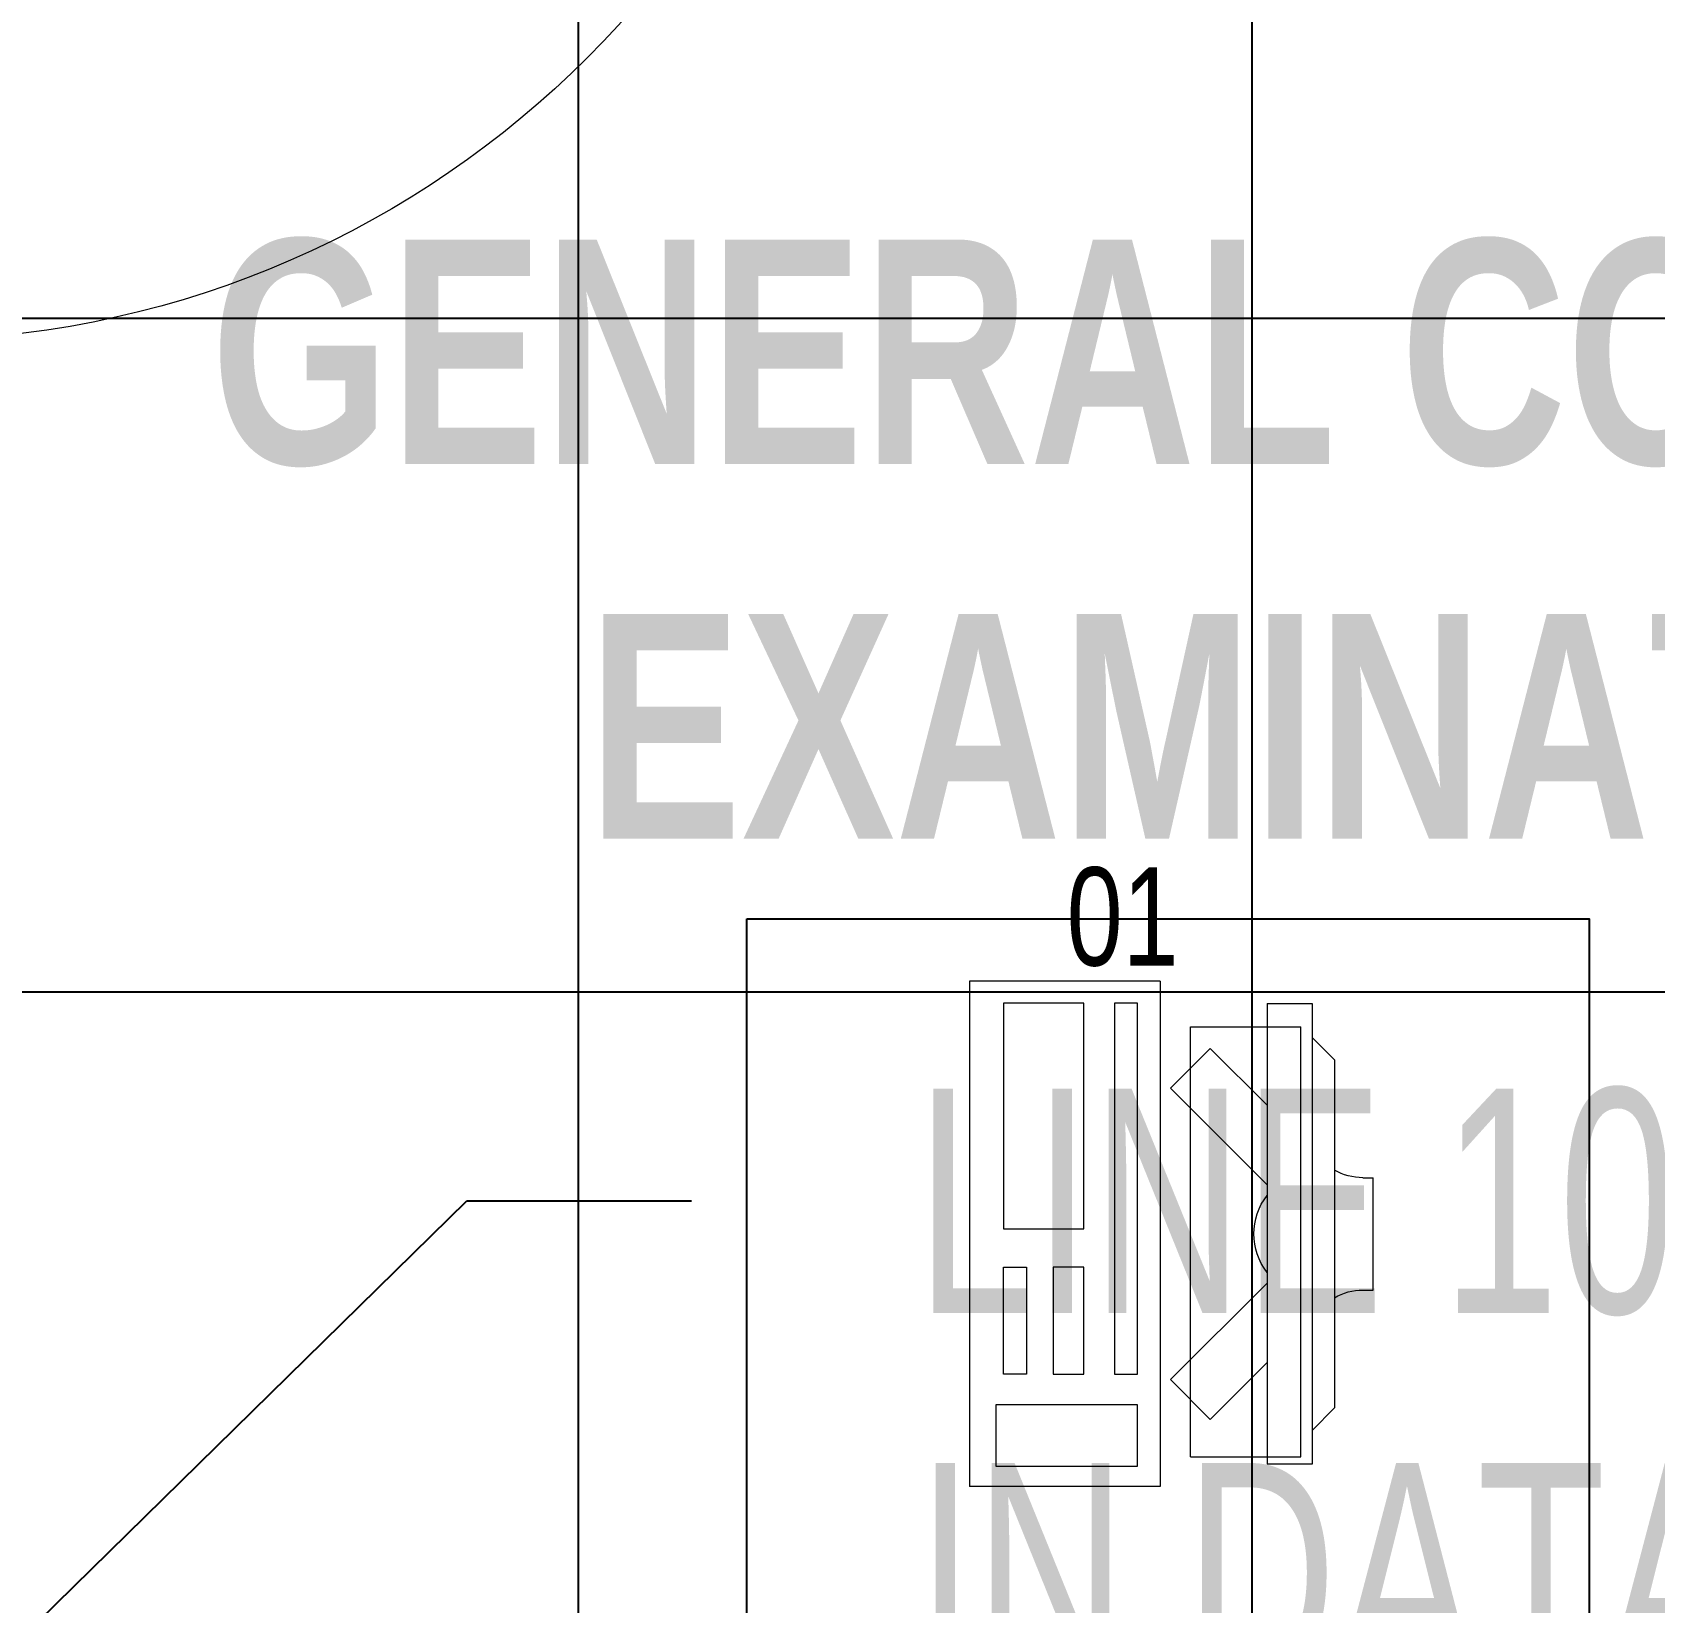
# Model space of a CAD drawing. Extents: x -12260 to 304645, y -29287 to 19916.
# Drawn here: x 15220 to 16664, y 1046 to 2444 of the extents above; entities that cross this region are included whole.
import ezdxf
from ezdxf import colors
from ezdxf.entities.mleader import LeaderData, LeaderLine
from ezdxf.math import Vec2, Vec3

# ---------------------------------------------------------------- set-up
doc = ezdxf.new("R2010")
doc.units = 0
doc.header["$LTSCALE"] = 0.25
doc.linetypes.add('DASHDOT', pattern=[25.4, 12.7, -6.35, 0, -6.35])
for name, color, linetype, lineweight in [('01-First Floor$0$72_EGR_BASE_TEXT', 252, 'Continuous', 5), ('01-First Floor$0$72_EGR_EQP_TAG', 142, 'Continuous', 5), ('01-First Floor$0$LOADING', 253, 'Continuous', 5), ('01-First Floor$0$Wooden Joinery', 251, 'Continuous', 5), ('E-LITE-CLNG-CNDT', 6, 'DASHDOT', 35), ('T-DATA-TEXT', 2, 'Continuous', 25)]:
    doc.layers.add(name, color=color, linetype=linetype, lineweight=lineweight)
doc.layers.add('01-First Floor$0$FALSE CEILING', color=251, linetype='Continuous')
doc.styles.add('01-First Floor$0$X3G_ENTITY_257CFD', font='swisscl.ttf', dxfattribs={"height": 200})
doc.styles.add('01-First Floor$0$X3G_ENTITY_9EC9', font='swisscl.ttf', dxfattribs={"height": 0.2})
doc.styles.add('DC_Elc_Romans', font='elc_romans.shx', dxfattribs={"width": 0.7})

# ---------------------------------------------------------------- blocks, each defined once
blk = doc.blocks.new('01-First Floor$0$A$C72370EFE')
at = {"layer": '01-First Floor$0$Wooden Joinery'}
for p, q in [((-0.01, -0.04), (-0.02, -0.04)), ((-0.01, -0.03), (-0.01, -0.07)), ((0, -0.03), (-0.01, -0.03)), ((0.04, -0.03), (0.05, -0.03)), ((0.05, -0.03), (0.05, -0.07)), ((0.05, -0.04), (0.06, -0.04)), ((-0.05, -0.07), (-0.05, -0.16)), ((-0.03, -0.07), (-0.03, -0.16)), ((-0.01, -0.06), (-0.02, -0.06)), ((0, -0.07), (-0.01, -0.07)), ((0.04, -0.07), (0.05, -0.07)), ((0.05, -0.06), (0.06, -0.06)), ((0.07, -0.07), (0.07, -0.16)), ((0.09, -0.07), (0.09, -0.16)), ((-0.01, -0.17), (-0.02, -0.17)), ((-0.01, -0.17), (-0.01, -0.19)), ((0.05, -0.17), (0.06, -0.17)), ((0.05, -0.17), (0.05, -0.19)), ((-0.01, -0.19), (-0.02, -0.19)), ((0.05, -0.19), (0.06, -0.19))]:
    blk.add_line(p, q, dxfattribs=at)
for centre, radius, start, end in [((-0.02, -0.07), 0.03, 90, 180), ((0.06, -0.07), 0.03, 0, 90), ((-0.02, -0.07), 0.01, 90, 180), ((0.06, -0.07), 0.01, 0, 90), ((-0.02, -0.16), 0.03, 180, 270), ((-0.02, -0.16), 0.01, 180, 270), ((0.06, -0.16), 0.01, 270, 0), ((0.06, -0.16), 0.03, 270, 0)]:
    blk.add_arc(centre, radius, start, end, dxfattribs=at)
blk = doc.blocks.new('01-First Floor$0$A$C5DAD61B4')
at = {"layer": '01-First Floor$0$Wooden Joinery'}
for points in [[(80, 959.1), (80, 969.1), (10, 979.1), (10, 959.1)], [(940, 959.1), (940, 969.1), (1010, 979.1), (1010, 959.1)], [(70, 859.1), (70, 849.1), (0, 839.1), (0, 859.1)], [(120, 859.1), (120, 0), (80, 0), (80, 859.1)], [(950, 859.1), (950, 849.1), (1020, 839.1), (1020, 859.1)]]:
    blk.add_lwpolyline(points, close=True, dxfattribs=at)
for points in [[(45, 859.1), (45, 959.1), (20, 959.1), (20, 859.1), (45, 859.1)], [(45, 859.1), (80, 859.1), (80, 899.1), (90, 899.1), (90, 959.1), (45, 959.1), (45, 859.1)], [(975, 859.1), (940, 859.1), (940, 899.1), (930, 899.1), (930, 959.1), (975, 959.1), (975, 859.1)], [(975, 859.1), (975, 959.1), (1000, 959.1), (1000, 859.1), (975, 859.1)]]:
    blk.add_lwpolyline(points, dxfattribs=at)
blk.add_arc((80, 859.1), 860, 272.666, 0, dxfattribs=at)
at = {"layer": '01-First Floor$0$Wooden Joinery', "xscale": 999.9999999998854, "yscale": 999.9999999998854, "zscale": 999.9999999998854, "rotation": 180}
blk.add_blockref('01-First Floor$0$A$C72370EFE', (120, 0), dxfattribs=at)
blk = doc.blocks.new('01-First Floor$0$ITCWLS1-P')
at = {"layer": '01-First Floor$0$LOADING'}
for p, q in [((-0.17, 0.45), (-0.17, 0)), ((-0.17, 0.45), (0, 0.45)), ((0, 0.45), (0, 0)), ((-0.2651, 0.43, 0), (-0.3051, 0.43, 0)), ((-0.3051, 0.43, 0), (-0.3051, 0.02, 0)), ((-0.2651, 0.43, 0), (-0.2651, 0.02, 0)), ((-0.1496, 0.4305), (-0.1291, 0.4305)), ((-0.1291, 0.4305), (-0.1291, 0.4089)), ((-0.197, 0.4094), (-0.295, 0.4094)), ((-0.295, 0.0264), (-0.295, 0.4094)), ((-0.197, 0.0264), (-0.197, 0.4094)), ((-0.3251, 0.38, 0), (-0.3051, 0.4, 0)), ((-0.3251, 0.38, 0), (-0.3251, 0.07, 0)), ((-0.3503, 0.275), (-0.3596, 0.275)), ((-0.3596, 0.175), (-0.3596, 0.275)), ((-0.3503, 0.175), (-0.3596, 0.175)), ((-0.3251, 0.07, 0), (-0.3051, 0.05, 0)), ((-0.3051, 0.02, 0), (-0.2651, 0.02, 0)), ((-0.197, 0.0264), (-0.295, 0.0264)), ((-0.17, 0), (0, 0))]:
    blk.add_line(p, q, dxfattribs=at)
at = {"layer": '01-First Floor$0$LOADING', "extrusion": (2.48281e-10, 3.18408e-10, -1)}
for p, q in [((-0.2651, 0.3395), (-0.2144, 0.3902)), ((-0.1791, 0.3548), (-0.2144, 0.3902)), ((-0.2651, 0.2688), (-0.1791, 0.3548))]:
    blk.add_line(p, q, dxfattribs=at)
at = {"layer": '01-First Floor$0$LOADING', "extrusion": (2.48281e-10, -3.18408e-10, -1)}
for p, q in [((-0.2651, 0.1812), (-0.1791, 0.0952)), ((-0.2651, 0.1105), (-0.2144, 0.0598)), ((-0.1791, 0.0952), (-0.2144, 0.0598))]:
    blk.add_line(p, q, dxfattribs=at)
at = {"layer": '01-First Floor$0$LOADING'}
for points in [[(-0.1291, 0.4089), (-0.1291, 0.1), (-0.1496, 0.1), (-0.1496, 0.4305)], [(-0.1496, 0.1), (-0.1496, 0.1), (-0.1496, 0.1), (-0.1496, 0.1), (-0.1496, 0.1), (-0.1496, 0.1), (-0.1496, 0.1), (-0.1496, 0.1), (-0.1496, 0.1)], [(-0.1496, 0.1), (-0.1496, 0.1), (-0.1496, 0.1), (-0.1496, 0.1), (-0.1496, 0.1), (-0.1496, 0.1), (-0.1496, 0.1), (-0.1496, 0.1), (-0.1496, 0.1), (-0.1496, 0.1), (-0.1496, 0.1), (-0.1496, 0.1), (-0.1496, 0.1), (-0.1496, 0.1), (-0.1496, 0.1), (-0.1496, 0.1), (-0.1496, 0.1), (-0.1496, 0.1)], [(-0.1496, 0.1), (-0.1496, 0.1), (-0.1496, 0.1), (-0.1496, 0.1), (-0.1496, 0.1), (-0.1496, 0.1), (-0.1496, 0.1), (-0.1496, 0.1), (-0.1496, 0.1), (-0.1496, 0.1)], [(-0.1496, 0.1), (-0.1496, 0.1), (-0.1496, 0.1), (-0.1496, 0.1), (-0.1496, 0.1), (-0.1496, 0.1), (-0.1496, 0.1)], [(-0.1496, 0.1), (-0.1496, 0.1), (-0.1496, 0.1), (-0.1496, 0.1), (-0.1496, 0.1), (-0.1496, 0.1), (-0.1496, 0.1), (-0.1496, 0.1), (-0.1496, 0.1), (-0.1496, 0.1)], [(-0.1496, 0.1), (-0.1496, 0.1), (-0.1496, 0.1), (-0.1496, 0.1), (-0.1496, 0.1), (-0.1496, 0.1), (-0.1496, 0.1), (-0.1496, 0.1), (-0.1496, 0.1), (-0.1496, 0.1), (-0.1496, 0.1), (-0.1496, 0.1), (-0.1496, 0.1), (-0.1496, 0.1), (-0.1496, 0.1)], [(-0.1496, 0.1), (-0.1496, 0.1), (-0.1496, 0.1), (-0.1496, 0.1), (-0.1496, 0.1), (-0.1496, 0.1), (-0.1496, 0.1), (-0.1496, 0.1), (-0.1496, 0.1), (-0.1496, 0.1)], [(-0.1496, 0.1), (-0.1496, 0.1), (-0.1496, 0.1), (-0.1496, 0.1), (-0.1496, 0.1), (-0.1496, 0.1), (-0.1496, 0.1), (-0.1496, 0.1), (-0.1496, 0.1), (-0.1496, 0.1)], [(-0.1496, 0.1), (-0.1496, 0.1), (-0.1496, 0.1), (-0.1496, 0.1), (-0.1496, 0.1), (-0.1496, 0.1), (-0.1496, 0.1), (-0.1496, 0.1), (-0.1496, 0.1), (-0.1496, 0.1), (-0.1496, 0.1), (-0.1496, 0.1), (-0.1496, 0.1), (-0.1496, 0.1), (-0.1496, 0.1), (-0.1496, 0.1), (-0.1496, 0.1), (-0.1496, 0.1), (-0.1496, 0.1), (-0.1496, 0.1), (-0.1496, 0.1), (-0.1496, 0.1), (-0.1496, 0.1), (-0.1496, 0.1), (-0.1496, 0.1), (-0.1496, 0.1), (-0.1496, 0.1), (-0.1496, 0.1), (-0.1496, 0.1), (-0.1496, 0.1), (-0.1496, 0.1), (-0.1496, 0.1), (-0.1496, 0.1), (-0.1496, 0.1), (-0.1496, 0.1), (-0.1496, 0.1), (-0.1496, 0.1), (-0.1496, 0.1), (-0.1496, 0.1), (-0.1496, 0.1), (-0.1496, 0.1), (-0.1496, 0.1), (-0.1496, 0.1), (-0.1496, 0.1), (-0.1496, 0.1), (-0.1496, 0.1), (-0.1496, 0.1), (-0.1496, 0.1), (-0.1496, 0.1), (-0.1496, 0.1), (-0.1496, 0.1), (-0.1496, 0.1), (-0.1496, 0.1), (-0.1496, 0.1)], [(-0.1496, 0.1), (-0.1496, 0.1), (-0.1496, 0.1), (-0.1496, 0.1), (-0.1496, 0.1), (-0.1496, 0.1), (-0.1496, 0.1), (-0.1496, 0.1), (-0.1496, 0.1), (-0.1496, 0.1), (-0.1496, 0.1), (-0.1496, 0.1), (-0.1496, 0.1), (-0.1496, 0.1), (-0.1496, 0.1), (-0.1496, 0.1), (-0.1496, 0.1), (-0.1496, 0.1), (-0.1496, 0.1), (-0.1496, 0.1), (-0.1496, 0.1), (-0.1496, 0.1), (-0.1496, 0.1), (-0.1496, 0.1), (-0.1496, 0.1), (-0.1496, 0.1), (-0.1496, 0.1), (-0.1496, 0.1), (-0.1496, 0.1), (-0.1496, 0.1), (-0.1496, 0.1), (-0.1496, 0.1), (-0.1496, 0.1), (-0.1496, 0.1), (-0.1496, 0.1), (-0.1496, 0.1), (-0.1496, 0.1), (-0.1496, 0.1), (-0.1496, 0.1), (-0.1496, 0.1), (-0.1496, 0.1), (-0.1496, 0.1), (-0.1496, 0.1), (-0.1496, 0.1), (-0.1496, 0.1), (-0.1496, 0.1), (-0.1496, 0.1), (-0.1496, 0.1), (-0.1496, 0.1), (-0.1496, 0.1), (-0.1496, 0.1), (-0.1496, 0.1), (-0.1496, 0.1), (-0.1496, 0.1), (-0.1496, 0.1), (-0.1496, 0.1), (-0.1496, 0.1), (-0.1496, 0.1), (-0.1496, 0.1), (-0.1496, 0.1), (-0.1496, 0.1), (-0.1496, 0.1), (-0.1496, 0.1), (-0.1496, 0.1), (-0.1496, 0.1), (-0.1496, 0.1), (-0.1496, 0.1), (-0.1496, 0.1), (-0.1496, 0.1), (-0.1496, 0.1), (-0.1496, 0.1), (-0.1496, 0.1), (-0.1496, 0.1), (-0.1496, 0.1), (-0.1496, 0.1), (-0.1496, 0.1), (-0.1496, 0.1), (-0.1496, 0.1), (-0.1496, 0.1), (-0.1496, 0.1), (-0.1496, 0.1), (-0.1496, 0.1), (-0.1496, 0.1), (-0.1496, 0.1), (-0.1496, 0.1), (-0.1496, 0.1), (-0.1496, 0.1), (-0.1496, 0.1), (-0.1496, 0.1)], [(-0.1496, 0.1), (-0.1496, 0.1), (-0.1496, 0.1), (-0.1496, 0.1), (-0.1496, 0.1), (-0.1496, 0.1), (-0.1496, 0.1), (-0.1496, 0.1), (-0.1496, 0.1), (-0.1496, 0.1), (-0.1496, 0.1), (-0.1496, 0.1)], [(-0.1496, 0.1), (-0.1496, 0.1), (-0.1496, 0.1), (-0.1496, 0.1), (-0.1496, 0.1), (-0.1496, 0.1), (-0.1496, 0.1)], [(-0.1496, 0.1), (-0.1496, 0.1), (-0.1496, 0.1), (-0.1496, 0.1), (-0.1496, 0.1), (-0.1496, 0.1), (-0.1496, 0.1), (-0.1496, 0.1), (-0.1496, 0.1), (-0.1496, 0.1), (-0.1496, 0.1), (-0.1496, 0.1), (-0.1496, 0.1), (-0.1496, 0.1), (-0.1496, 0.1), (-0.1496, 0.1), (-0.1496, 0.1)], [(-0.1496, 0.1), (-0.1496, 0.1), (-0.1496, 0.1), (-0.1496, 0.1), (-0.1496, 0.1), (-0.1496, 0.1), (-0.1496, 0.1), (-0.1496, 0.1), (-0.1496, 0.1), (-0.1496, 0.1), (-0.1496, 0.1), (-0.1496, 0.1), (-0.1496, 0.1), (-0.1496, 0.1), (-0.1496, 0.1), (-0.1496, 0.1), (-0.1496, 0.1), (-0.1496, 0.1), (-0.1496, 0.1), (-0.1496, 0.1), (-0.1496, 0.1), (-0.1496, 0.1), (-0.1496, 0.1), (-0.1496, 0.1), (-0.1496, 0.1), (-0.1496, 0.1), (-0.1496, 0.1), (-0.1496, 0.1), (-0.1496, 0.1), (-0.1496, 0.1), (-0.1496, 0.1), (-0.1496, 0.1), (-0.1496, 0.1), (-0.1496, 0.1), (-0.1496, 0.1), (-0.1496, 0.1), (-0.1496, 0.1), (-0.1496, 0.1), (-0.1496, 0.1), (-0.1496, 0.1), (-0.1496, 0.1), (-0.1496, 0.1), (-0.1496, 0.1), (-0.1496, 0.1), (-0.1496, 0.1), (-0.1496, 0.1), (-0.1496, 0.1), (-0.1496, 0.1), (-0.1496, 0.1), (-0.1496, 0.1), (-0.1496, 0.1), (-0.1496, 0.1), (-0.1496, 0.1), (-0.1496, 0.1), (-0.1496, 0.1), (-0.1496, 0.1), (-0.1496, 0.1), (-0.1496, 0.1), (-0.1496, 0.1), (-0.1496, 0.1), (-0.1496, 0.1), (-0.1496, 0.1), (-0.1496, 0.1), (-0.1496, 0.1), (-0.1496, 0.1), (-0.1496, 0.1), (-0.1496, 0.1), (-0.1496, 0.1), (-0.1496, 0.1), (-0.1496, 0.1), (-0.1496, 0.1), (-0.1496, 0.1), (-0.1496, 0.1), (-0.1496, 0.1), (-0.1496, 0.1), (-0.1496, 0.1), (-0.1496, 0.1), (-0.1496, 0.1), (-0.1496, 0.1), (-0.1496, 0.1), (-0.1496, 0.1), (-0.1496, 0.1), (-0.1496, 0.1), (-0.1496, 0.1), (-0.1496, 0.1), (-0.1496, 0.1), (-0.1496, 0.1), (-0.1496, 0.1), (-0.1496, 0.1), (-0.1496, 0.1), (-0.1496, 0.1), (-0.1496, 0.1), (-0.1496, 0.1), (-0.1496, 0.1), (-0.1496, 0.1), (-0.1496, 0.1), (-0.1496, 0.1), (-0.1496, 0.1), (-0.1496, 0.1), (-0.1496, 0.1), (-0.1496, 0.1), (-0.1496, 0.1), (-0.1496, 0.1), (-0.1496, 0.1), (-0.1496, 0.1), (-0.1496, 0.1), (-0.1496, 0.1), (-0.1496, 0.1), (-0.1496, 0.1), (-0.1496, 0.1), (-0.1496, 0.1)], [(-0.1496, 0.1), (-0.1496, 0.1), (-0.1496, 0.1), (-0.1496, 0.1), (-0.1496, 0.1), (-0.1496, 0.1), (-0.1496, 0.1), (-0.1496, 0.1)]]:
    blk.add_lwpolyline(points, dxfattribs=at)
for points in [[(-0.1019, 0.4305), (-0.0304, 0.4305), (-0.0304, 0.2294), (-0.1019, 0.2294)], [(-0.1019, 0.1954), (-0.0747, 0.1954), (-0.0747, 0.1), (-0.1019, 0.1)], [(-0.0304, 0.1954), (-0.0508, 0.1954), (-0.0508, 0.1), (-0.0304, 0.1)], [(-0.1496, 0.1), (-0.1496, 0.1), (-0.1496, 0.1), (-0.1496, 0.1), (-0.1496, 0.1), (-0.1496, 0.1), (-0.1496, 0.1), (-0.1496, 0.1), (-0.1496, 0.1), (-0.1496, 0.1), (-0.1496, 0.1), (-0.1496, 0.1), (-0.1496, 0.1), (-0.1496, 0.1), (-0.1496, 0.1), (-0.1496, 0.1), (-0.1496, 0.1), (-0.1496, 0.1), (-0.1496, 0.1), (-0.1496, 0.1), (-0.1496, 0.1), (-0.1496, 0.1), (-0.1496, 0.1), (-0.1496, 0.1), (-0.1496, 0.1), (-0.1496, 0.1), (-0.1496, 0.1), (-0.1496, 0.1), (-0.1496, 0.1), (-0.1496, 0.1), (-0.1496, 0.1), (-0.1496, 0.1), (-0.1496, 0.1), (-0.1496, 0.1), (-0.1496, 0.1), (-0.1496, 0.1), (-0.1496, 0.1), (-0.1496, 0.1), (-0.1496, 0.1), (-0.1496, 0.1), (-0.1496, 0.1), (-0.1496, 0.1), (-0.1496, 0.1), (-0.1496, 0.1), (-0.1496, 0.1), (-0.1496, 0.1), (-0.1496, 0.1), (-0.1496, 0.1), (-0.1496, 0.1), (-0.1496, 0.1), (-0.1496, 0.1), (-0.1496, 0.1), (-0.1496, 0.1), (-0.1496, 0.1), (-0.1496, 0.1), (-0.1496, 0.1), (-0.1496, 0.1), (-0.1496, 0.1), (-0.1496, 0.1), (-0.1496, 0.1), (-0.1496, 0.1), (-0.1496, 0.1), (-0.1496, 0.1), (-0.1496, 0.1), (-0.1496, 0.1), (-0.1496, 0.1), (-0.1496, 0.1), (-0.1496, 0.1), (-0.1496, 0.1), (-0.1496, 0.1), (-0.1496, 0.1), (-0.1496, 0.1), (-0.1496, 0.1), (-0.1496, 0.1), (-0.1496, 0.1), (-0.1496, 0.1), (-0.1496, 0.1), (-0.1496, 0.1), (-0.1496, 0.1), (-0.1496, 0.1), (-0.1496, 0.1), (-0.1496, 0.1), (-0.1496, 0.1), (-0.1496, 0.1), (-0.1496, 0.1), (-0.1496, 0.1), (-0.1496, 0.1), (-0.1496, 0.1), (-0.1496, 0.1), (-0.1496, 0.1), (-0.1496, 0.1), (-0.1496, 0.1), (-0.1496, 0.1), (-0.1496, 0.1), (-0.1496, 0.1), (-0.1496, 0.1), (-0.1496, 0.1), (-0.1496, 0.1), (-0.1496, 0.1), (-0.1496, 0.1), (-0.1496, 0.1), (-0.1496, 0.1), (-0.1496, 0.1), (-0.1496, 0.1), (-0.1496, 0.1), (-0.1496, 0.1), (-0.1496, 0.1), (-0.1496, 0.1), (-0.1496, 0.1), (-0.1496, 0.1), (-0.1496, 0.1), (-0.1496, 0.1), (-0.1496, 0.1), (-0.1496, 0.1), (-0.1496, 0.1), (-0.1496, 0.1), (-0.1496, 0.1), (-0.1496, 0.1), (-0.1496, 0.1), (-0.1496, 0.1), (-0.1496, 0.1), (-0.1496, 0.1), (-0.1496, 0.1), (-0.1496, 0.1), (-0.1496, 0.1), (-0.1496, 0.1), (-0.1496, 0.1), (-0.1496, 0.1), (-0.1496, 0.1), (-0.1496, 0.1), (-0.1496, 0.1), (-0.1496, 0.1), (-0.1496, 0.1), (-0.1496, 0.1), (-0.1496, 0.1), (-0.1496, 0.1), (-0.1496, 0.1), (-0.1496, 0.1), (-0.1496, 0.1), (-0.1496, 0.1), (-0.1496, 0.1), (-0.1496, 0.1), (-0.1496, 0.1), (-0.1496, 0.1), (-0.1496, 0.1), (-0.1496, 0.1), (-0.1496, 0.1), (-0.1496, 0.1), (-0.1496, 0.1), (-0.1496, 0.1), (-0.1496, 0.1), (-0.1496, 0.1), (-0.1496, 0.1), (-0.1496, 0.1), (-0.1496, 0.1), (-0.1496, 0.1), (-0.1496, 0.1), (-0.1496, 0.1), (-0.1496, 0.1), (-0.1496, 0.1), (-0.1496, 0.1), (-0.1496, 0.1), (-0.1496, 0.1), (-0.1496, 0.1), (-0.1496, 0.1), (-0.1496, 0.1), (-0.1496, 0.1), (-0.1496, 0.1), (-0.1496, 0.1), (-0.1496, 0.1), (-0.1496, 0.1), (-0.1496, 0.1), (-0.1496, 0.1), (-0.1496, 0.1), (-0.1496, 0.1), (-0.1496, 0.1), (-0.1496, 0.1), (-0.1496, 0.1), (-0.1496, 0.1), (-0.1496, 0.1), (-0.1496, 0.1), (-0.1496, 0.1), (-0.1496, 0.1), (-0.1496, 0.1), (-0.1496, 0.1), (-0.1496, 0.1), (-0.1496, 0.1), (-0.1496, 0.1), (-0.1496, 0.1), (-0.1496, 0.1), (-0.1496, 0.1), (-0.1496, 0.1), (-0.1496, 0.1), (-0.1496, 0.1), (-0.1496, 0.1), (-0.1496, 0.1), (-0.1496, 0.1), (-0.1496, 0.1), (-0.1496, 0.1), (-0.1496, 0.1), (-0.1496, 0.1), (-0.1496, 0.1), (-0.1496, 0.1), (-0.1496, 0.1), (-0.1496, 0.1), (-0.1496, 0.1), (-0.1496, 0.1), (-0.1496, 0.1), (-0.1496, 0.1), (-0.1496, 0.1), (-0.1496, 0.1), (-0.1496, 0.1), (-0.1496, 0.1), (-0.1496, 0.1), (-0.1496, 0.1), (-0.1496, 0.1), (-0.1496, 0.1), (-0.1496, 0.1), (-0.1496, 0.1), (-0.1496, 0.1), (-0.1496, 0.1), (-0.1496, 0.1), (-0.1496, 0.1), (-0.1496, 0.1), (-0.1496, 0.1), (-0.1496, 0.1), (-0.1496, 0.1), (-0.1496, 0.1), (-0.1496, 0.1), (-0.1496, 0.1), (-0.1496, 0.1), (-0.1496, 0.1), (-0.1496, 0.1), (-0.1496, 0.1), (-0.1496, 0.1), (-0.1496, 0.1), (-0.1496, 0.1), (-0.1496, 0.1), (-0.1496, 0.1), (-0.1496, 0.1), (-0.1496, 0.1), (-0.1496, 0.1), (-0.1496, 0.1), (-0.1496, 0.1), (-0.1496, 0.1), (-0.1496, 0.1), (-0.1496, 0.1), (-0.1496, 0.1), (-0.1496, 0.1), (-0.1496, 0.1), (-0.1496, 0.1), (-0.1496, 0.1), (-0.1496, 0.1), (-0.1496, 0.1), (-0.1496, 0.1), (-0.1496, 0.1), (-0.1496, 0.1), (-0.1496, 0.1), (-0.1496, 0.1), (-0.1496, 0.1), (-0.1496, 0.1), (-0.1496, 0.1), (-0.1496, 0.1), (-0.1496, 0.1), (-0.1496, 0.1), (-0.1496, 0.1), (-0.1496, 0.1), (-0.1496, 0.1), (-0.1496, 0.1), (-0.1496, 0.1), (-0.1496, 0.1), (-0.1496, 0.1), (-0.1496, 0.1), (-0.1496, 0.1), (-0.1496, 0.1), (-0.1496, 0.1), (-0.1496, 0.1)], [(-0.1496, 0.1), (-0.1496, 0.1), (-0.1496, 0.1), (-0.1496, 0.1), (-0.1496, 0.1), (-0.1496, 0.1), (-0.1496, 0.1), (-0.1496, 0.1), (-0.1496, 0.1), (-0.1496, 0.1), (-0.1496, 0.1), (-0.1496, 0.1), (-0.1496, 0.1), (-0.1496, 0.1), (-0.1496, 0.1), (-0.1496, 0.1), (-0.1496, 0.1), (-0.1496, 0.1), (-0.1496, 0.1), (-0.1496, 0.1), (-0.1496, 0.1), (-0.1496, 0.1), (-0.1496, 0.1), (-0.1496, 0.1), (-0.1496, 0.1), (-0.1496, 0.1), (-0.1496, 0.1), (-0.1496, 0.1), (-0.1496, 0.1), (-0.1496, 0.1), (-0.1496, 0.1), (-0.1496, 0.1), (-0.1496, 0.1), (-0.1496, 0.1), (-0.1496, 0.1), (-0.1496, 0.1), (-0.1496, 0.1), (-0.1496, 0.1), (-0.1496, 0.1), (-0.1496, 0.1), (-0.1496, 0.1), (-0.1496, 0.1), (-0.1496, 0.1), (-0.1496, 0.1), (-0.1496, 0.1), (-0.1496, 0.1), (-0.1496, 0.1), (-0.1496, 0.1), (-0.1496, 0.1), (-0.1496, 0.1), (-0.1496, 0.1), (-0.1496, 0.1), (-0.1496, 0.1), (-0.1496, 0.1), (-0.1496, 0.1), (-0.1496, 0.1), (-0.1496, 0.1), (-0.1496, 0.1), (-0.1496, 0.1), (-0.1496, 0.1), (-0.1496, 0.1), (-0.1496, 0.1), (-0.1496, 0.1), (-0.1496, 0.1), (-0.1496, 0.1), (-0.1496, 0.1), (-0.1496, 0.1), (-0.1496, 0.1), (-0.1496, 0.1), (-0.1496, 0.1), (-0.1496, 0.1), (-0.1496, 0.1), (-0.1496, 0.1), (-0.1496, 0.1), (-0.1496, 0.1), (-0.1496, 0.1), (-0.1496, 0.1), (-0.1496, 0.1), (-0.1496, 0.1), (-0.1496, 0.1), (-0.1496, 0.1), (-0.1496, 0.1), (-0.1496, 0.1), (-0.1496, 0.1), (-0.1496, 0.1), (-0.1496, 0.1), (-0.1496, 0.1), (-0.1496, 0.1), (-0.1496, 0.1), (-0.1496, 0.1), (-0.1496, 0.1), (-0.1496, 0.1), (-0.1496, 0.1), (-0.1496, 0.1), (-0.1496, 0.1), (-0.1496, 0.1), (-0.1496, 0.1), (-0.1496, 0.1), (-0.1496, 0.1), (-0.1496, 0.1), (-0.1496, 0.1), (-0.1496, 0.1), (-0.1496, 0.1), (-0.1496, 0.1), (-0.1496, 0.1), (-0.1496, 0.1), (-0.1496, 0.1), (-0.1496, 0.1), (-0.1496, 0.1), (-0.1496, 0.1), (-0.1496, 0.1), (-0.1496, 0.1), (-0.1496, 0.1), (-0.1496, 0.1), (-0.1496, 0.1), (-0.1496, 0.1), (-0.1496, 0.1), (-0.1496, 0.1), (-0.1496, 0.1), (-0.1496, 0.1), (-0.1496, 0.1), (-0.1496, 0.1), (-0.1496, 0.1), (-0.1496, 0.1), (-0.1496, 0.1), (-0.1496, 0.1), (-0.1496, 0.1), (-0.1496, 0.1), (-0.1496, 0.1), (-0.1496, 0.1), (-0.1496, 0.1), (-0.1496, 0.1), (-0.1496, 0.1), (-0.1496, 0.1), (-0.1496, 0.1), (-0.1496, 0.1), (-0.1496, 0.1), (-0.1496, 0.1), (-0.1496, 0.1), (-0.1496, 0.1), (-0.1496, 0.1), (-0.1496, 0.1), (-0.1496, 0.1), (-0.1496, 0.1), (-0.1496, 0.1), (-0.1496, 0.1), (-0.1496, 0.1), (-0.1496, 0.1), (-0.1496, 0.1), (-0.1496, 0.1), (-0.1496, 0.1), (-0.1496, 0.1), (-0.1496, 0.1), (-0.1496, 0.1), (-0.1496, 0.1), (-0.1496, 0.1), (-0.1496, 0.1), (-0.1496, 0.1), (-0.1496, 0.1), (-0.1496, 0.1), (-0.1496, 0.1), (-0.1496, 0.1), (-0.1496, 0.1), (-0.1496, 0.1), (-0.1496, 0.1), (-0.1496, 0.1), (-0.1496, 0.1), (-0.1496, 0.1), (-0.1496, 0.1), (-0.1496, 0.1), (-0.1496, 0.1), (-0.1496, 0.1), (-0.1496, 0.1), (-0.1496, 0.1), (-0.1496, 0.1), (-0.1496, 0.1), (-0.1496, 0.1), (-0.1496, 0.1), (-0.1496, 0.1), (-0.1496, 0.1), (-0.1496, 0.1), (-0.1496, 0.1), (-0.1496, 0.1), (-0.1496, 0.1), (-0.1496, 0.1), (-0.1496, 0.1), (-0.1496, 0.1), (-0.1496, 0.1), (-0.1496, 0.1), (-0.1496, 0.1), (-0.1496, 0.1), (-0.1496, 0.1), (-0.1496, 0.1), (-0.1496, 0.1), (-0.1496, 0.1), (-0.1496, 0.1), (-0.1496, 0.1), (-0.1496, 0.1), (-0.1496, 0.1), (-0.1496, 0.1), (-0.1496, 0.1), (-0.1496, 0.1), (-0.1496, 0.1), (-0.1496, 0.1), (-0.1496, 0.1), (-0.1496, 0.1), (-0.1496, 0.1), (-0.1496, 0.1), (-0.1496, 0.1), (-0.1496, 0.1), (-0.1496, 0.1), (-0.1496, 0.1), (-0.1496, 0.1), (-0.1496, 0.1)], [(-0.1496, 0.1), (-0.1496, 0.1), (-0.1496, 0.1), (-0.1496, 0.1), (-0.1496, 0.1), (-0.1496, 0.1), (-0.1496, 0.1), (-0.1496, 0.1), (-0.1496, 0.1), (-0.1496, 0.1), (-0.1496, 0.1), (-0.1496, 0.1), (-0.1496, 0.1), (-0.1496, 0.1), (-0.1496, 0.1), (-0.1496, 0.1), (-0.1496, 0.1), (-0.1496, 0.1), (-0.1496, 0.1), (-0.1496, 0.1), (-0.1496, 0.1), (-0.1496, 0.1), (-0.1496, 0.1), (-0.1496, 0.1), (-0.1496, 0.1), (-0.1496, 0.1), (-0.1496, 0.1), (-0.1496, 0.1), (-0.1496, 0.1), (-0.1496, 0.1), (-0.1496, 0.1), (-0.1496, 0.1), (-0.1496, 0.1), (-0.1496, 0.1), (-0.1496, 0.1), (-0.1496, 0.1), (-0.1496, 0.1), (-0.1496, 0.1), (-0.1496, 0.1), (-0.1496, 0.1), (-0.1496, 0.1), (-0.1496, 0.1), (-0.1496, 0.1), (-0.1496, 0.1), (-0.1496, 0.1), (-0.1496, 0.1), (-0.1496, 0.1), (-0.1496, 0.1), (-0.1496, 0.1), (-0.1496, 0.1), (-0.1496, 0.1), (-0.1496, 0.1), (-0.1496, 0.1), (-0.1496, 0.1), (-0.1496, 0.1), (-0.1496, 0.1), (-0.1496, 0.1), (-0.1496, 0.1), (-0.1496, 0.1), (-0.1496, 0.1), (-0.1496, 0.1), (-0.1496, 0.1), (-0.1496, 0.1), (-0.1496, 0.1), (-0.1496, 0.1), (-0.1496, 0.1), (-0.1496, 0.1), (-0.1496, 0.1), (-0.1496, 0.1), (-0.1496, 0.1), (-0.1496, 0.1), (-0.1496, 0.1), (-0.1496, 0.1), (-0.1496, 0.1), (-0.1496, 0.1), (-0.1496, 0.1), (-0.1496, 0.1), (-0.1496, 0.1), (-0.1496, 0.1), (-0.1496, 0.1), (-0.1496, 0.1), (-0.1496, 0.1), (-0.1496, 0.1), (-0.1496, 0.1), (-0.1496, 0.1), (-0.1496, 0.1), (-0.1496, 0.1), (-0.1496, 0.1), (-0.1496, 0.1), (-0.1496, 0.1), (-0.1496, 0.1), (-0.1496, 0.1), (-0.1496, 0.1), (-0.1496, 0.1), (-0.1496, 0.1), (-0.1496, 0.1), (-0.1496, 0.1), (-0.1496, 0.1), (-0.1496, 0.1), (-0.1496, 0.1), (-0.1496, 0.1), (-0.1496, 0.1), (-0.1496, 0.1), (-0.1496, 0.1), (-0.1496, 0.1), (-0.1496, 0.1), (-0.1496, 0.1), (-0.1496, 0.1), (-0.1496, 0.1), (-0.1496, 0.1), (-0.1496, 0.1), (-0.1496, 0.1), (-0.1496, 0.1), (-0.1496, 0.1), (-0.1496, 0.1), (-0.1496, 0.1), (-0.1496, 0.1), (-0.1496, 0.1), (-0.1496, 0.1), (-0.1496, 0.1), (-0.1496, 0.1), (-0.1496, 0.1), (-0.1496, 0.1), (-0.1496, 0.1), (-0.1496, 0.1), (-0.1496, 0.1), (-0.1496, 0.1), (-0.1496, 0.1), (-0.1496, 0.1), (-0.1496, 0.1), (-0.1496, 0.1), (-0.1496, 0.1), (-0.1496, 0.1), (-0.1496, 0.1), (-0.1496, 0.1), (-0.1496, 0.1), (-0.1496, 0.1), (-0.1496, 0.1), (-0.1496, 0.1), (-0.1496, 0.1), (-0.1496, 0.1), (-0.1496, 0.1), (-0.1496, 0.1), (-0.1496, 0.1), (-0.1496, 0.1), (-0.1496, 0.1), (-0.1496, 0.1), (-0.1496, 0.1), (-0.1496, 0.1), (-0.1496, 0.1), (-0.1496, 0.1), (-0.1496, 0.1), (-0.1496, 0.1), (-0.1496, 0.1), (-0.1496, 0.1), (-0.1496, 0.1), (-0.1496, 0.1), (-0.1496, 0.1), (-0.1496, 0.1), (-0.1496, 0.1), (-0.1496, 0.1), (-0.1496, 0.1), (-0.1496, 0.1), (-0.1496, 0.1), (-0.1496, 0.1), (-0.1496, 0.1), (-0.1496, 0.1), (-0.1496, 0.1), (-0.1496, 0.1), (-0.1496, 0.1), (-0.1496, 0.1), (-0.1496, 0.1), (-0.1496, 0.1), (-0.1496, 0.1), (-0.1496, 0.1), (-0.1496, 0.1), (-0.1496, 0.1), (-0.1496, 0.1), (-0.1496, 0.1), (-0.1496, 0.1), (-0.1496, 0.1), (-0.1496, 0.1), (-0.1496, 0.1), (-0.1496, 0.1), (-0.1496, 0.1), (-0.1496, 0.1), (-0.1496, 0.1), (-0.1496, 0.1), (-0.1496, 0.1), (-0.1496, 0.1), (-0.1496, 0.1), (-0.1496, 0.1), (-0.1496, 0.1), (-0.1496, 0.1), (-0.1496, 0.1), (-0.1496, 0.1), (-0.1496, 0.1), (-0.1496, 0.1), (-0.1496, 0.1), (-0.1496, 0.1), (-0.1496, 0.1), (-0.1496, 0.1), (-0.1496, 0.1), (-0.1496, 0.1), (-0.1496, 0.1), (-0.1496, 0.1), (-0.1496, 0.1), (-0.1496, 0.1), (-0.1496, 0.1), (-0.1496, 0.1), (-0.1496, 0.1), (-0.1496, 0.1), (-0.1496, 0.1), (-0.1496, 0.1), (-0.1496, 0.1), (-0.1496, 0.1), (-0.1496, 0.1), (-0.1496, 0.1), (-0.1496, 0.1)], [(-0.1496, 0.0727), (-0.0236, 0.0727), (-0.0236, 0.0182), (-0.1496, 0.0182)]]:
    blk.add_lwpolyline(points, close=True, dxfattribs=at)
for centre, radius, start, end in [((-0.3503, 0.325), 0.05, 270, 300.3093), ((-0.3089, 0.225), 0.0556, 321.9431, 38.0569), ((-0.3503, 0.125), 0.05, 59.6907, 90)]:
    blk.add_arc(centre, radius, start, end, dxfattribs=at)
blk = doc.blocks.new('01-First Floor')
at = {"layer": '01-First Floor$0$FALSE CEILING', "linetype": 'Continuous'}
for p, q in [((15706, -298.6), (15706, 3190)), ((16306, -810), (16306, 3190)), ((15106, 2190), (19115.6, 2190)), ((15106, 1590), (19115.6, 1590))]:
    blk.add_line(p, q, dxfattribs=at)
at = {"layer": '01-First Floor$0$FALSE CEILING', "elevation": -0.1}
blk.add_lwpolyline([(15856, 1655), (16606, 1655), (16606, 155), (15856, 155)], close=True, dxfattribs=at)
at = {"layer": '01-First Floor$0$LOADING', "elevation": -0.1}
blk.add_lwpolyline([(15856, 1655), (16606, 1655), (16606, 155), (15856, 155)], close=True, dxfattribs=at)
at = {"layer": '01-First Floor$0$LOADING', "extrusion": (-8.01373e-06, 1.9399e-16, 1), "xscale": -1000.000000000008, "yscale": 1000.000000000008, "zscale": 1000.000000000008}
blk.add_blockref('01-First Floor$0$ITCWLS1-P', (16054.1, 1149.5, -0.2), dxfattribs=at)
at = {"layer": '01-First Floor$0$Wooden Joinery', "xscale": -1, "rotation": 90}
blk.add_blockref('01-First Floor$0$A$C5DAD61B4', (15965.1, 3110), dxfattribs=at)
at = {"layer": '01-First Floor$0$72_EGR_BASE_TEXT', "insert": (16779.4, 2259.9, -0.1), "char_height": 200, "width": 3508.102, "attachment_point": 2, "style": '01-First Floor$0$X3G_ENTITY_9EC9'}
blk.add_mtext('{\\fSwis721 LtCn BT|b1|i0|c0|p34;GENERAL CONSULTATION / EXAMINATION ROOM}', dxfattribs=at)
at = {"layer": '01-First Floor$0$72_EGR_EQP_TAG', "insert": (16190.6, 1700.9, -0.1), "char_height": 87.47, "attachment_point": 2, "style": '01-First Floor$0$X3G_ENTITY_257CFD'}
blk.add_mtext('01', dxfattribs=at)
blk = doc.blocks.new('DC_Arrow-ArrowEllipse')
at = {"color": 0}
blk.add_ellipse((0, 0), major_axis=(0.4, 0), ratio=0.4, dxfattribs=at)
at = {"color": 0, "ltscale": 0.5}
blk.add_solid([(-1.4, 0.1667), (-0.4, 0), (-1.4, -0.1667)], dxfattribs=at)

msp = doc.modelspace()

# ---------------------------------------------------------------- block references
at = {"layer": 'E-LITE-CLNG-CNDT'}
msp.add_blockref('01-First Floor', (0, 0), dxfattribs=at)

# ---------------------------------------------------------------- leaders
at = {"layer": 'T-DATA-TEXT'}
ml = msp.add_multileader_mtext('Standard', dxfattribs=at)
ml.set_content('LINE 10 TO SOUND RACK\\PIN DATA ROOM  ', color=256, style='DC_Elc_Romans')
ml.set_leader_properties(color=45)
ml.set_arrow_properties(name='DC_Arrow-ArrowEllipse')
ml.build(insert=Vec2(0, 0))
ml.multileader.update_dxf_attribs({"dogleg_length": 2, "arrow_head_size": 200, "scale": 100})
ctx = ml.context
ctx.base_point, ctx.scale, ctx.char_height, ctx.arrow_head_size, ctx.landing_gap_size, ctx.plane_origin = Vec3(15806.7, 1403.9), 100, 200, 200, 200, Vec3(24739.4, 5429)
notes = []
notes.append((ctx, [(0, (1, 1, 0), (15606.7, 1403.9), (1, 0), 200, [(0, [(14471.1, 290)], 0, [])])]))
ctx.mtext.insert, ctx.mtext.width, ctx.mtext.flow_direction = Vec3(16006.7, 1503.9), 2820.295, 5
for ctx, leaders in notes:
    for number, flags, end, landing, length, lines in leaders:
        leader = LeaderData()
        leader.index, (leader.has_last_leader_line, leader.has_dogleg_vector, leader.attachment_direction) = number, flags
        leader.last_leader_point, leader.dogleg_vector, leader.dogleg_length = Vec3(end), Vec3(landing), length
        for number, points, colour, breaks in lines:
            line = LeaderLine()
            line.index, line.vertices, line.color, line.breaks = number, Vec3.list(points), colors.encode_raw_color(colour), breaks
            leader.lines.append(line)
        ctx.leaders.append(leader)

doc.saveas('drawing.dxf')
